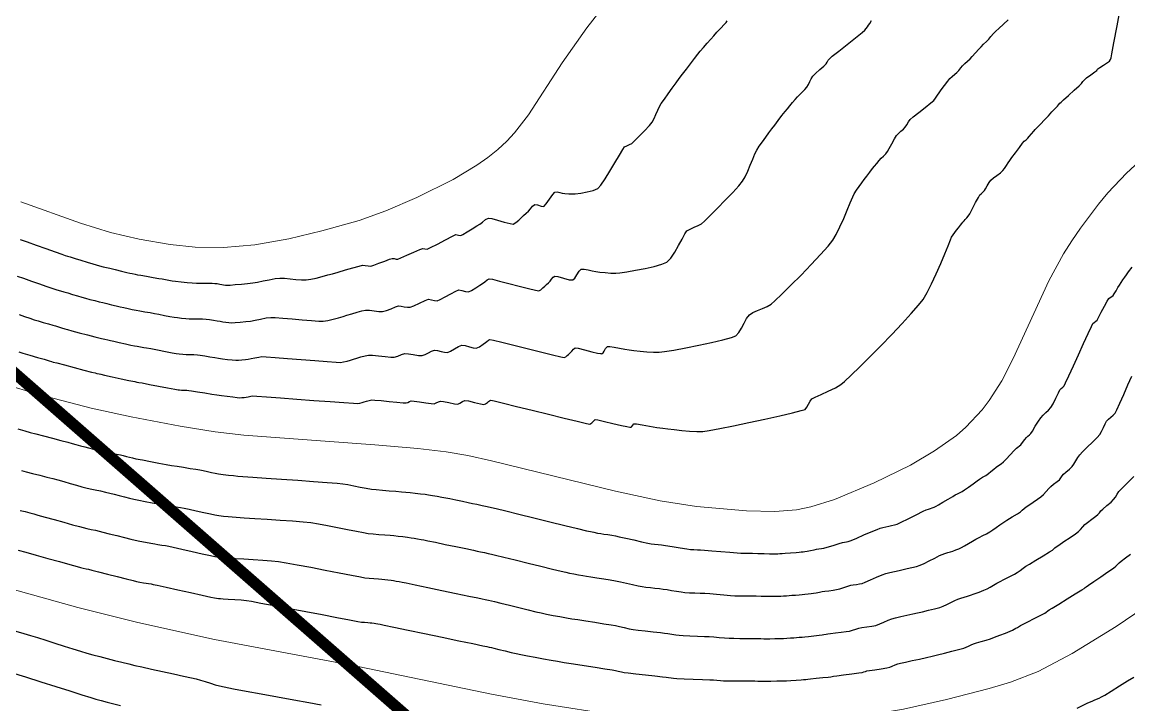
# Model space of a CAD drawing. Extents: x 27 to 849, y 0 to 853.
# Drawn here: x 661 to 757.8, y 587.2 to 647 of the extents above; entities that cross this region are included whole.
import ezdxf

# ---------------------------------------------------------------- set-up
doc = ezdxf.new("R2010")
doc.units = 0
doc.header["$LTSCALE"] = 2
for name, color, linetype in [('ARQ - PORTAS E ESQUADRIAS 1-50', 2, 'Continuous'), ('Curva 1 m', 5, 'Continuous'), ('Curva Mestra', 1, 'Continuous')]:
    doc.layers.add(name, color=color, linetype=linetype)

msp = doc.modelspace()

# ---------------------------------------------------------------- linework, layer by layer
at = {"layer": 'ARQ - PORTAS E ESQUADRIAS 1-50', "const_width": 1}
msp.add_lwpolyline([(619.662, 64.962), (532.953, 53.734), (488.222, 57.382), (464.071, 66.688), (452.245, 74.702), (148.786, 382.232), (76.606, 469.903), (65.463, 493.563), (62.139, 582.817), (440.601, 808.535), (802.504, 491.862), (619.662, 64.962)], close=True, dxfattribs=at)
at = {"layer": 'Curva 1 m', "linetype": 'Continuous', "lineweight": -3}
for points, elevation in [([(660.672, 618.133), (661.027, 618.026), (661.634, 617.848), (662.313, 617.65), (662.886, 617.483), (663.172, 617.4), (663.338, 617.349), (663.527, 617.29), (663.693, 617.24), (664.003, 617.158), (664.675, 616.983), (665.526, 616.761), (666.377, 616.54), (667.047, 616.367), (667.356, 616.287), (667.516, 616.248), (667.7, 616.204), (667.861, 616.166), (668.189, 616.094), (668.858, 615.946), (669.641, 615.773), (670.312, 615.626), (670.643, 615.555), (670.814, 615.525), (671.01, 615.493), (671.181, 615.464), (671.476, 615.409), (672.107, 615.289), (672.904, 615.137), (673.699, 614.986), (674.323, 614.868), (674.608, 614.816), (674.748, 614.798), (674.909, 614.781), (675.051, 614.77), (675.202, 614.766), (675.383, 614.766), (675.542, 614.76), (675.796, 614.722), (676.311, 614.637), (676.944, 614.533), (677.555, 614.433), (678.003, 614.364), (678.401, 614.31), (678.896, 614.246), (679.391, 614.184), (679.793, 614.138), (680.007, 614.119), (680.182, 614.126), (680.383, 614.145), (680.558, 614.167), (680.741, 614.201), (680.96, 614.247), (681.152, 614.274), (681.503, 614.253), (682.355, 614.192), (683.564, 614.103), (684.988, 613.996), (686.483, 613.884), (687.906, 613.778), (689.114, 613.689), (689.965, 613.629), (690.315, 613.609), (690.5, 613.641), (690.709, 613.696), (690.892, 613.746), (691.09, 613.808), (691.332, 613.884), (691.546, 613.931), (691.821, 613.916), (692.375, 613.866), (693.065, 613.799), (693.751, 613.732), (694.292, 613.682), (694.546, 613.667), (694.695, 613.714), (694.863, 613.787), (695.011, 613.833), (695.254, 613.811), (695.727, 613.748), (696.279, 613.672), (696.758, 613.612), (697.011, 613.594), (697.186, 613.66), (697.38, 613.763), (697.554, 613.827), (697.828, 613.79), (698.299, 613.693), (698.775, 613.598), (699.065, 613.566), (699.268, 613.656), (699.493, 613.798), (699.696, 613.885), (700.012, 613.835), (700.544, 613.706), (701.065, 613.576), (701.349, 613.525), (701.501, 613.594), (701.666, 613.705), (701.764, 613.776), (701.859, 613.849), (701.956, 613.91), (702.262, 613.839), (703.062, 613.645), (704.213, 613.363), (705.576, 613.029), (707.009, 612.676), (708.372, 612.342), (709.523, 612.06), (710.321, 611.866), (710.626, 611.795), (710.717, 611.859), (710.802, 611.935), (710.882, 612.006), (710.958, 612.078), (711.026, 612.158), (711.097, 612.226), (711.333, 612.176), (711.903, 612.044), (712.642, 611.872), (713.386, 611.701), (713.874, 611.594), (714.122, 611.545), (714.211, 611.532), (714.229, 611.533), (714.254, 611.548), (714.302, 611.608), (714.374, 611.73), (714.472, 611.846), (714.703, 611.826), (715.205, 611.745), (715.846, 611.635), (716.491, 611.527), (717.007, 611.452), (717.438, 611.399), (718.011, 611.328), (718.665, 611.255), (719.34, 611.194), (719.974, 611.159), (720.507, 611.164), (721.05, 611.242), (721.983, 611.416), (723.188, 611.66), (724.545, 611.948), (725.936, 612.252), (727.241, 612.546), (728.341, 612.804), (729.118, 612.998), (729.452, 613.102), (729.607, 613.282), (729.75, 613.543), (729.89, 613.811), (730.038, 614.009), (730.324, 614.169), (730.848, 614.405), (731.483, 614.688), (732.102, 614.986), (732.577, 615.267), (732.9, 615.548), (733.469, 616.086), (734.226, 616.825), (735.111, 617.706), (736.063, 618.67), (737.025, 619.661), (737.935, 620.619), (738.735, 621.487), (739.365, 622.206), (739.765, 622.718), (740.123, 623.317), (740.516, 624.091), (740.92, 624.964), (741.31, 625.859), (741.664, 626.702), (741.957, 627.417), (742.166, 627.927), (742.265, 628.157), (742.396, 628.359), (742.557, 628.582), (742.7, 628.774), (742.855, 628.978), (743.032, 629.206), (743.159, 629.365), (743.253, 629.477), (743.361, 629.604), (743.452, 629.707), (743.592, 629.849), (743.726, 629.996), (743.848, 630.214), (744.088, 630.663), (744.37, 631.191), (744.616, 631.646), (744.749, 631.875), (744.868, 631.994), (745.016, 632.119), (745.137, 632.236), (745.237, 632.395), (745.385, 632.656), (745.551, 632.935), (745.707, 633.153), (745.922, 633.343), (746.225, 633.57), (746.529, 633.796), (746.747, 633.984), (746.898, 634.178), (747.058, 634.42), (747.212, 634.667), (747.35, 634.875), (747.54, 635.132), (747.849, 635.546), (748.192, 635.999), (748.479, 636.375), (748.623, 636.558), (748.774, 636.688), (748.926, 636.817), (749.047, 636.958), (749.249, 637.202), (749.452, 637.447), (749.578, 637.595), (749.681, 637.694), (749.803, 637.803), (749.908, 637.901), (750.066, 638.07), (750.374, 638.403), (750.732, 638.791), (751.04, 639.126), (751.199, 639.298), (751.306, 639.406), (751.429, 639.528), (751.533, 639.635), (751.63, 639.746), (751.74, 639.873), (751.839, 639.982), (752.051, 640.176), (752.485, 640.567), (752.992, 641.023), (753.424, 641.412), (753.63, 641.603), (753.752, 641.772), (753.877, 641.937), (754.077, 642.093), (754.443, 642.361), (754.798, 642.619), (754.964, 642.742), (755.011, 642.82), (755.057, 642.898), (755.219, 643.001), (755.561, 643.216), (755.909, 643.438), (756.089, 643.564), (756.163, 643.702), (756.218, 643.853), (756.284, 644.203), (756.464, 645.166), (756.741, 646.654), (757.099, 648.58)], 46), ([(660.54, 624.766), (661.098, 624.566), (661.785, 624.321), (662.478, 624.074), (663.052, 623.871), (663.38, 623.758), (663.668, 623.669), (664.004, 623.572), (664.341, 623.475), (664.63, 623.391), (664.956, 623.291), (665.379, 623.159), (665.819, 623.023), (666.193, 622.912), (666.506, 622.827), (666.902, 622.722), (667.326, 622.613), (667.719, 622.512), (668.024, 622.436), (668.379, 622.349), (668.795, 622.249), (669.204, 622.152), (669.54, 622.074), (669.861, 622), (670.235, 621.916), (670.609, 621.834), (670.931, 621.768), (671.28, 621.706), (671.716, 621.634), (672.163, 621.561), (672.543, 621.497), (672.942, 621.421), (673.429, 621.325), (673.901, 621.234), (674.257, 621.173), (674.563, 621.132), (674.92, 621.092), (675.277, 621.057), (675.585, 621.033), (675.919, 621.024), (676.331, 621.022), (676.739, 621.018), (677.058, 621.004), (677.352, 620.966), (677.697, 620.908), (678.031, 620.849), (678.289, 620.806), (678.52, 620.772), (678.789, 620.733), (679.059, 620.699), (679.291, 620.684), (679.6, 620.696), (680.054, 620.732), (680.539, 620.78), (680.944, 620.828), (681.341, 620.9), (681.821, 621.002), (682.309, 621.098), (682.728, 621.15), (683.108, 621.138), (683.764, 621.089), (684.585, 621.018), (685.461, 620.941), (686.281, 620.872), (686.934, 620.826), (687.31, 620.818), (687.712, 620.881), (688.178, 620.993), (688.641, 621.119), (689.04, 621.229), (689.382, 621.328), (689.816, 621.464), (690.274, 621.606), (690.692, 621.722), (691.003, 621.782), (691.35, 621.77), (691.757, 621.712), (692.163, 621.656), (692.503, 621.651), (692.846, 621.745), (693.247, 621.906), (693.624, 622.064), (693.898, 622.147), (694.128, 622.135), (694.399, 622.084), (694.67, 622.034), (694.898, 622.027), (695.233, 622.149), (695.736, 622.383), (696.226, 622.613), (696.527, 622.727), (696.766, 622.697), (697.044, 622.623), (697.282, 622.597), (697.532, 622.705), (697.971, 622.938), (698.474, 623.213), (698.917, 623.446), (699.177, 623.553), (699.438, 623.511), (699.744, 623.41), (700.003, 623.373), (700.262, 623.491), (700.644, 623.724), (701.017, 623.969), (701.248, 624.125), (701.43, 624.268), (701.636, 624.432), (701.825, 624.528), (702.11, 624.478), (702.73, 624.326), (703.552, 624.114), (704.441, 623.882), (705.261, 623.671), (705.879, 623.52), (706.16, 623.471), (706.338, 623.57), (706.528, 623.739), (706.687, 623.889), (706.84, 624.024), (707.012, 624.181), (707.156, 624.319), (707.285, 624.476), (707.43, 624.656), (707.573, 624.764), (707.839, 624.715), (708.312, 624.573), (708.807, 624.439), (709.139, 624.418), (709.323, 624.589), (709.502, 624.884), (709.682, 625.181), (709.868, 625.357), (710.125, 625.375), (710.469, 625.312), (710.83, 625.222), (711.135, 625.16), (711.487, 625.117), (711.964, 625.062), (712.465, 625.021), (712.885, 625.016), (713.244, 625.056), (713.859, 625.142), (714.633, 625.268), (715.467, 625.423), (716.265, 625.6), (716.928, 625.79), (717.358, 625.985), (717.697, 626.328), (718.045, 626.839), (718.381, 627.425), (718.686, 627.994), (718.938, 628.452), (719.116, 628.706), (719.387, 628.876), (719.74, 629.029), (720.099, 629.178), (720.386, 629.335), (720.656, 629.577), (721.152, 630.056), (721.787, 630.689), (722.474, 631.391), (723.126, 632.076), (723.657, 632.661), (723.98, 633.06), (724.206, 633.451), (724.435, 633.938), (724.659, 634.469), (724.871, 634.988), (725.064, 635.443), (725.23, 635.78), (725.447, 636.126), (725.716, 636.518), (726.007, 636.921), (726.29, 637.303), (726.534, 637.63), (726.792, 637.972), (727.106, 638.382), (727.43, 638.797), (727.714, 639.158), (727.91, 639.404), (728.113, 639.648), (728.354, 639.931), (728.593, 640.207), (728.789, 640.428), (728.984, 640.631), (729.218, 640.865), (729.443, 641.097), (729.612, 641.296), (729.738, 641.508), (729.865, 641.768), (729.994, 642.027), (730.124, 642.236), (730.365, 642.483), (730.736, 642.819), (731.092, 643.135), (731.288, 643.319), (731.381, 643.463), (731.477, 643.636), (731.573, 643.777), (731.83, 643.991), (732.402, 644.448), (733.131, 645.025), (733.861, 645.602), (734.433, 646.058), (734.691, 646.271), (734.793, 646.407), (734.899, 646.573), (734.993, 646.717), (735.1, 646.869), (735.27, 647.105)], 48), ([(660.699, 621.413), (661.19, 621.236), (661.657, 621.071), (662.026, 620.945), (662.385, 620.835), (662.82, 620.707), (663.264, 620.579), (663.647, 620.469), (663.901, 620.395), (664.142, 620.321), (664.422, 620.234), (664.701, 620.148), (664.943, 620.076), (665.31, 619.978), (665.953, 619.81), (666.687, 619.619), (667.328, 619.454), (667.69, 619.361), (667.923, 619.304), (668.195, 619.239), (668.467, 619.174), (668.701, 619.12), (668.994, 619.054), (669.47, 618.948), (670.008, 618.829), (670.487, 618.724), (670.787, 618.661), (671.035, 618.617), (671.324, 618.569), (671.614, 618.522), (671.862, 618.48), (672.216, 618.414), (672.823, 618.297), (673.508, 618.166), (674.102, 618.053), (674.432, 617.994), (674.714, 617.958), (675.035, 617.925), (675.318, 617.902), (675.62, 617.895), (675.982, 617.894), (676.3, 617.882), (676.554, 617.848), (676.947, 617.784), (677.398, 617.707), (677.825, 617.636), (678.146, 617.585), (678.508, 617.533), (678.937, 617.474), (679.346, 617.424), (679.649, 617.401), (679.904, 617.408), (680.2, 617.433), (680.497, 617.465), (680.751, 617.497), (681.015, 617.545), (681.336, 617.613), (681.661, 617.677), (681.94, 617.712), (682.314, 617.695), (683.105, 617.638), (684.173, 617.555), (685.379, 617.46), (686.585, 617.365), (687.652, 617.283), (688.441, 617.228), (688.812, 617.213), (689.081, 617.256), (689.391, 617.33), (689.7, 617.414), (689.966, 617.487), (690.249, 617.574), (690.602, 617.689), (690.964, 617.796), (691.275, 617.856), (691.621, 617.846), (692.147, 617.792), (692.725, 617.724), (693.227, 617.67), (693.525, 617.659), (693.823, 617.753), (694.157, 617.898), (694.455, 617.99), (694.754, 617.968), (695.187, 617.894), (695.629, 617.824), (695.955, 617.81), (696.21, 617.897), (696.501, 618.047), (696.79, 618.196), (697.04, 618.277), (697.3, 618.255), (697.608, 618.176), (697.916, 618.099), (698.173, 618.082), (698.447, 618.194), (698.794, 618.401), (699.146, 618.608), (699.436, 618.719), (699.73, 618.688), (700.086, 618.584), (700.426, 618.48), (700.676, 618.449), (700.973, 618.581), (701.297, 618.799), (701.506, 618.95), (701.627, 619.046), (701.764, 619.155), (701.89, 619.219), (702.198, 619.156), (702.939, 618.977), (703.969, 618.72), (705.144, 618.425), (706.319, 618.13), (707.349, 617.874), (708.088, 617.695), (708.393, 617.633), (708.512, 617.699), (708.639, 617.812), (708.745, 617.912), (708.904, 618.054), (709.057, 618.199), (709.191, 618.365), (709.335, 618.495), (709.598, 618.446), (710.152, 618.307), (710.81, 618.14), (711.285, 618.029), (711.547, 617.98), (711.655, 617.971), (711.684, 617.975), (711.717, 617.993), (711.783, 618.057), (711.879, 618.203), (712.006, 618.423), (712.17, 618.602), (712.384, 618.603), (712.766, 618.544), (713.231, 618.456), (713.694, 618.367), (714.071, 618.306), (714.473, 618.256), (715.015, 618.191), (715.619, 618.129), (716.206, 618.09), (716.696, 618.09), (717.165, 618.154), (717.975, 618.294), (719.008, 618.491), (720.146, 618.721), (721.273, 618.963), (722.269, 619.195), (723.019, 619.396), (723.405, 619.544), (723.656, 619.814), (723.889, 620.208), (724.115, 620.649), (724.341, 621.058), (724.577, 621.358), (724.889, 621.564), (725.294, 621.752), (725.734, 621.931), (726.149, 622.112), (726.481, 622.301), (726.815, 622.596), (727.42, 623.176), (728.209, 623.957), (729.096, 624.854), (729.993, 625.78), (730.813, 626.651), (731.468, 627.383), (731.873, 627.889), (732.175, 628.404), (732.5, 629.063), (732.827, 629.794), (733.135, 630.524), (733.405, 631.179), (733.616, 631.685), (733.748, 631.969), (733.934, 632.263), (734.168, 632.595), (734.409, 632.923), (734.617, 633.202), (734.839, 633.496), (735.108, 633.844), (735.36, 634.166), (735.534, 634.384), (735.722, 634.609), (735.939, 634.861), (736.12, 635.067), (736.298, 635.249), (736.503, 635.455), (736.669, 635.646), (736.817, 635.907), (737.035, 636.332), (737.262, 636.766), (737.436, 637.056), (737.611, 637.238), (737.838, 637.437), (738.058, 637.626), (738.213, 637.778), (738.352, 637.994), (738.497, 638.253), (738.64, 638.465), (738.897, 638.684), (739.391, 639.074), (739.965, 639.521), (740.461, 639.91), (740.719, 640.128), (740.872, 640.331), (741.03, 640.58), (741.171, 640.796), (741.353, 641.045), (741.641, 641.435), (741.933, 641.82), (742.126, 642.058), (742.316, 642.229), (742.543, 642.413), (742.731, 642.577), (742.89, 642.759), (743.063, 642.976), (743.22, 643.16), (743.416, 643.347), (743.665, 643.571), (743.881, 643.773), (744.079, 643.982), (744.363, 644.292), (744.648, 644.604), (744.849, 644.82), (745.063, 645.037), (745.308, 645.281), (745.516, 645.495), (745.711, 645.716), (745.93, 645.971), (746.128, 646.188), (746.39, 646.429), (746.809, 646.801), (747.223, 647.17)], 47), ([(660.81, 627.963), (661.405, 627.752), (662.198, 627.469), (663.058, 627.163), (663.855, 626.88), (664.457, 626.667), (664.735, 626.57), (664.933, 626.51), (665.16, 626.445), (665.36, 626.387), (665.617, 626.308), (666.095, 626.16), (666.653, 625.988), (667.149, 625.836), (667.443, 625.748), (667.734, 625.67), (668.066, 625.584), (668.359, 625.51), (668.645, 625.44), (669.122, 625.326), (669.659, 625.198), (670.122, 625.088), (670.38, 625.027), (670.601, 624.977), (670.853, 624.921), (671.075, 624.874), (671.349, 624.827), (671.846, 624.743), (672.423, 624.647), (672.931, 624.563), (673.224, 624.513), (673.497, 624.46), (673.808, 624.399), (674.081, 624.351), (674.388, 624.312), (674.875, 624.256), (675.408, 624.202), (675.852, 624.165), (676.222, 624.151), (676.701, 624.143), (677.19, 624.138), (677.594, 624.133), (677.817, 624.126), (678.02, 624.098), (678.25, 624.058), (678.432, 624.027), (678.591, 624.004), (678.773, 623.979), (678.933, 623.966), (679.157, 623.978), (679.599, 624.01), (680.148, 624.056), (680.697, 624.108), (681.138, 624.159), (681.551, 624.23), (682.053, 624.334), (682.585, 624.446), (683.092, 624.539), (683.516, 624.588), (683.929, 624.579), (684.411, 624.53), (684.915, 624.469), (685.395, 624.424), (685.807, 624.422), (686.219, 624.482), (686.703, 624.59), (687.211, 624.722), (687.697, 624.857), (688.113, 624.97), (688.602, 625.106), (689.243, 625.293), (689.901, 625.486), (690.443, 625.64), (690.732, 625.708), (690.97, 625.694), (691.245, 625.653), (691.482, 625.642), (691.737, 625.719), (692.183, 625.882), (692.687, 626.072), (693.117, 626.232), (693.341, 626.304), (693.5, 626.291), (693.684, 626.254), (693.841, 626.244), (694.107, 626.347), (694.633, 626.577), (695.243, 626.849), (695.762, 627.078), (696.013, 627.177), (696.202, 627.144), (696.39, 627.112), (696.68, 627.249), (697.291, 627.563), (698.01, 627.937), (698.623, 628.251), (698.917, 628.387), (699.124, 628.34), (699.33, 628.297), (699.522, 628.395), (699.899, 628.618), (700.345, 628.893), (700.748, 629.145), (700.991, 629.3), (701.233, 629.49), (701.507, 629.709), (701.759, 629.837), (702.051, 629.794), (702.559, 629.656), (703.138, 629.487), (703.643, 629.35), (703.927, 629.308), (704.164, 629.441), (704.418, 629.666), (704.63, 629.866), (704.834, 630.046), (705.062, 630.256), (705.254, 630.44), (705.428, 630.649), (705.622, 630.889), (705.811, 631.033), (706.055, 630.999), (706.355, 630.89), (706.594, 630.86), (706.798, 631.074), (707.092, 631.489), (707.38, 631.903), (707.565, 632.113), (707.753, 632.116), (707.99, 632.061), (708.199, 632.014), (708.45, 631.983), (708.782, 631.95), (709.074, 631.942), (709.351, 631.968), (709.828, 632.027), (710.39, 632.122), (710.922, 632.255), (711.31, 632.427), (711.579, 632.722), (711.954, 633.265), (712.385, 633.951), (712.821, 634.677), (713.212, 635.338), (713.507, 635.832), (713.656, 636.055), (713.847, 636.166), (714.089, 636.266), (714.29, 636.369), (714.513, 636.574), (714.924, 636.979), (715.402, 637.467), (715.83, 637.924), (716.087, 638.232), (716.251, 638.533), (716.409, 638.904), (716.562, 639.28), (716.712, 639.592), (716.877, 639.849), (717.146, 640.242), (717.478, 640.714), (717.833, 641.21), (718.171, 641.677), (718.451, 642.058), (718.73, 642.43), (719.07, 642.874), (719.432, 643.342), (719.781, 643.787), (720.077, 644.163), (720.286, 644.423), (720.556, 644.748), (720.878, 645.126), (721.197, 645.494), (721.457, 645.788), (721.737, 646.086), (722.082, 646.443), (722.388, 646.761), (722.555, 646.946), (722.639, 647.094)], 49), ([(660.606, 611.39), (661.194, 611.219), (661.68, 611.081), (662.156, 610.953), (662.841, 610.775), (663.617, 610.574), (664.37, 610.38), (664.983, 610.222), (665.342, 610.128), (665.677, 610.035), (666.065, 609.925), (666.453, 609.815), (666.788, 609.727), (667.199, 609.632), (667.854, 609.489), (668.582, 609.331), (669.211, 609.195), (669.57, 609.115), (669.813, 609.054), (670.094, 608.98), (670.375, 608.907), (670.617, 608.849), (670.923, 608.787), (671.485, 608.679), (672.191, 608.544), (672.928, 608.406), (673.583, 608.284), (674.044, 608.201), (674.517, 608.122), (675.09, 608.032), (675.672, 607.941), (676.174, 607.862), (676.505, 607.805), (676.816, 607.739), (677.176, 607.655), (677.536, 607.572), (677.847, 607.509), (678.142, 607.465), (678.553, 607.411), (679.018, 607.355), (679.471, 607.303), (679.85, 607.263), (680.283, 607.23), (681.145, 607.168), (682.314, 607.087), (683.669, 606.993), (685.091, 606.894), (686.457, 606.798), (687.646, 606.711), (688.539, 606.642), (689.013, 606.598), (689.469, 606.525), (689.995, 606.421), (690.545, 606.308), (691.072, 606.204), (691.527, 606.128), (691.946, 606.08), (692.486, 606.031), (693.08, 605.982), (693.662, 605.937), (694.166, 605.897), (694.527, 605.864), (694.901, 605.824), (695.345, 605.773), (695.802, 605.719), (696.215, 605.668), (696.527, 605.626), (696.877, 605.571), (697.283, 605.502), (697.689, 605.43), (698.038, 605.365), (698.392, 605.294), (698.905, 605.187), (699.474, 605.067), (699.996, 604.956), (700.369, 604.877), (700.751, 604.795), (701.196, 604.699), (701.64, 604.602), (702.021, 604.517), (702.426, 604.419), (703.265, 604.215), (704.411, 603.935), (705.739, 603.61), (707.122, 603.271), (708.435, 602.95), (709.552, 602.678), (710.346, 602.484), (710.692, 602.402), (710.978, 602.345), (711.306, 602.284), (711.594, 602.234), (711.846, 602.194), (712.191, 602.143), (712.554, 602.087), (712.86, 602.035), (713.191, 601.964), (713.767, 601.836), (714.461, 601.679), (715.146, 601.525), (715.699, 601.402), (715.991, 601.341), (716.281, 601.304), (716.614, 601.27), (716.905, 601.238), (717.24, 601.187), (717.835, 601.092), (718.517, 600.983), (719.111, 600.891), (719.44, 600.844), (719.719, 600.828), (720.038, 600.818), (720.318, 600.807), (720.644, 600.782), (721.285, 600.728), (722.081, 600.662), (722.874, 600.595), (723.506, 600.543), (723.818, 600.52), (724.057, 600.515), (724.329, 600.514), (724.568, 600.513), (724.84, 600.507), (725.32, 600.494), (725.864, 600.479), (726.328, 600.467), (726.568, 600.462), (726.734, 600.464), (726.923, 600.468), (727.068, 600.472), (727.255, 600.484), (727.443, 600.497), (727.701, 600.517), (728.18, 600.555), (728.666, 600.593), (728.943, 600.616), (729.102, 600.631), (729.284, 600.65), (729.443, 600.67), (729.633, 600.706), (729.936, 600.765), (730.244, 600.827), (730.453, 600.866), (730.653, 600.891), (730.88, 600.917), (731.078, 600.948), (731.387, 601.039), (731.917, 601.205), (732.44, 601.37), (732.731, 601.458), (732.89, 601.484), (733.073, 601.508), (733.231, 601.539), (733.468, 601.634), (733.966, 601.843), (734.597, 602.112), (735.234, 602.382), (735.748, 602.598), (736.013, 602.704), (736.25, 602.764), (736.523, 602.821), (736.763, 602.872), (737.003, 602.928), (737.277, 602.995), (737.512, 603.067), (737.841, 603.221), (738.461, 603.53), (739.171, 603.886), (739.768, 604.186), (740.051, 604.325), (740.235, 604.381), (740.421, 604.434), (740.562, 604.484), (740.744, 604.553), (740.903, 604.621), (741.111, 604.738), (741.505, 604.97), (741.965, 605.241), (742.368, 605.479), (742.592, 605.61), (742.784, 605.709), (743.003, 605.82), (743.192, 605.923), (743.39, 606.059), (743.738, 606.307), (744.139, 606.595), (744.498, 606.853), (744.719, 607.007), (744.965, 607.158), (745.249, 607.326), (745.488, 607.48), (745.706, 607.661), (745.947, 607.877), (746.151, 608.052), (746.358, 608.194), (746.599, 608.35), (746.801, 608.498), (747.032, 608.733), (747.394, 609.123), (747.744, 609.505), (747.94, 609.711), (748.06, 609.805), (748.202, 609.906), (748.319, 610.003), (748.467, 610.189), (748.664, 610.46), (748.813, 610.651), (748.931, 610.756), (749.073, 610.871), (749.188, 610.979), (749.333, 611.203), (749.583, 611.617), (749.856, 612.061), (750.068, 612.373), (750.264, 612.583), (750.51, 612.813), (750.753, 613.044), (750.943, 613.258), (751.137, 613.597), (751.383, 614.092), (751.608, 614.557), (751.74, 614.808), (751.856, 614.923), (752.001, 615.045), (752.115, 615.161), (752.242, 615.422), (752.528, 616.043), (752.92, 616.904), (753.366, 617.884), (753.811, 618.864), (754.203, 619.724), (754.489, 620.342), (754.615, 620.601), (754.729, 620.704), (754.874, 620.81), (754.99, 620.912), (755.12, 621.136), (755.362, 621.59), (755.642, 622.119), (755.884, 622.57), (756.013, 622.791), (756.127, 622.882), (756.272, 622.974), (756.388, 623.064), (756.49, 623.211), (756.646, 623.465), (756.815, 623.748), (756.958, 623.98), (757.095, 624.188), (757.256, 624.429), (757.419, 624.668), (757.562, 624.872), (757.75, 625.128), (758.057, 625.542)], 44), ([(660.916, 607.758), (661.324, 607.649), (661.89, 607.503), (662.525, 607.339), (663.145, 607.179), (663.663, 607.043), (664.093, 606.925), (664.615, 606.778), (665.176, 606.62), (665.722, 606.466), (666.199, 606.334), (666.555, 606.24), (666.931, 606.153), (667.368, 606.057), (667.827, 605.96), (668.265, 605.866), (668.641, 605.782), (669.018, 605.688), (669.456, 605.574), (669.915, 605.453), (670.355, 605.34), (670.735, 605.25), (671.171, 605.16), (671.741, 605.05), (672.351, 604.936), (672.904, 604.835), (673.306, 604.764), (673.639, 604.709), (674.026, 604.649), (674.432, 604.587), (674.819, 604.525), (675.151, 604.467), (675.58, 604.376), (676.192, 604.238), (676.859, 604.086), (677.449, 603.954), (677.834, 603.875), (678.179, 603.823), (678.583, 603.772), (678.988, 603.726), (679.336, 603.691), (679.692, 603.665), (680.39, 603.621), (681.331, 603.562), (682.417, 603.492), (683.547, 603.416), (684.622, 603.338), (685.542, 603.262), (686.209, 603.192), (686.881, 603.089), (687.691, 602.943), (688.566, 602.774), (689.432, 602.6), (690.215, 602.442), (690.841, 602.319), (691.236, 602.251), (691.661, 602.203), (692.17, 602.158), (692.693, 602.117), (693.156, 602.082), (693.486, 602.053), (693.847, 602.014), (694.273, 601.965), (694.681, 601.915), (694.986, 601.874), (695.249, 601.833), (695.554, 601.781), (695.858, 601.727), (696.119, 601.679), (696.455, 601.61), (697.117, 601.472), (697.977, 601.292), (698.903, 601.098), (699.766, 600.916), (700.436, 600.775), (700.782, 600.702), (701.069, 600.641), (701.402, 600.569), (701.735, 600.496), (702.021, 600.432), (702.376, 600.346), (703.109, 600.167), (704.098, 599.924), (705.217, 599.649), (706.344, 599.373), (707.353, 599.126), (708.121, 598.94), (708.524, 598.846), (708.849, 598.779), (709.227, 598.707), (709.623, 598.635), (710.002, 598.567), (710.328, 598.511), (710.716, 598.449), (711.246, 598.369), (711.835, 598.28), (712.401, 598.191), (712.86, 598.112), (713.299, 598.019), (713.819, 597.9), (714.354, 597.775), (714.839, 597.665), (715.208, 597.592), (715.537, 597.546), (715.92, 597.503), (716.322, 597.463), (716.706, 597.424), (717.036, 597.386), (717.376, 597.334), (717.782, 597.267), (718.207, 597.195), (718.608, 597.132), (718.938, 597.09), (719.342, 597.063), (719.815, 597.047), (720.287, 597.034), (720.693, 597.017), (721.107, 596.985), (721.704, 596.933), (722.356, 596.876), (722.937, 596.827), (723.318, 596.801), (723.664, 596.792), (724.068, 596.79), (724.471, 596.79), (724.818, 596.788), (725.183, 596.779), (725.618, 596.766), (726.027, 596.755), (726.318, 596.75), (726.558, 596.751), (726.843, 596.756), (727.115, 596.763), (727.318, 596.77), (727.557, 596.783), (727.829, 596.802), (728.068, 596.82), (728.29, 596.836), (728.605, 596.861), (728.933, 596.887), (729.193, 596.909), (729.433, 596.932), (729.717, 596.961), (729.988, 596.991), (730.193, 597.017), (730.435, 597.062), (730.709, 597.118), (730.951, 597.164), (731.186, 597.194), (731.529, 597.232), (731.896, 597.278), (732.201, 597.329), (732.495, 597.41), (732.845, 597.524), (733.182, 597.636), (733.44, 597.711), (733.671, 597.752), (733.942, 597.788), (734.212, 597.825), (734.44, 597.873), (734.719, 597.98), (735.174, 598.177), (735.698, 598.407), (736.185, 598.615), (736.527, 598.747), (736.869, 598.838), (737.273, 598.926), (737.679, 599.008), (738.027, 599.084), (738.375, 599.165), (738.781, 599.261), (739.185, 599.365), (739.525, 599.473), (739.853, 599.619), (740.307, 599.845), (740.787, 600.093), (741.195, 600.303), (741.429, 600.416), (741.663, 600.491), (741.934, 600.565), (742.17, 600.635), (742.368, 600.705), (742.632, 600.802), (742.906, 600.909), (743.133, 601.009), (743.391, 601.15), (743.741, 601.359), (744.104, 601.578), (744.4, 601.75), (744.678, 601.895), (745.004, 602.058), (745.328, 602.224), (745.6, 602.376), (745.865, 602.553), (746.171, 602.776), (746.478, 603.002), (746.745, 603.189), (747.097, 603.41), (747.578, 603.701), (748.027, 603.973), (748.283, 604.135), (748.444, 604.268), (748.622, 604.428), (748.781, 604.564), (749.007, 604.718), (749.388, 604.969), (749.791, 605.24), (750.08, 605.456), (750.293, 605.665), (750.53, 605.927), (750.756, 606.181), (750.934, 606.365), (751.189, 606.567), (751.488, 606.785), (751.693, 606.949), (751.815, 607.1), (751.943, 607.282), (752.063, 607.435), (752.269, 607.613), (752.568, 607.859), (752.814, 608.092), (752.961, 608.303), (753.132, 608.593), (753.309, 608.894), (753.474, 609.137), (753.715, 609.393), (754.12, 609.791), (754.579, 610.237), (754.984, 610.64), (755.224, 610.907), (755.38, 611.175), (755.538, 611.511), (755.688, 611.835), (755.822, 612.069), (755.986, 612.24), (756.199, 612.421), (756.411, 612.603), (756.572, 612.775), (756.717, 613.06), (756.985, 613.645), (757.327, 614.41), (757.694, 615.234), (758.035, 615.997)], 43), ([(660.802, 604.264), (661.226, 604.155), (661.639, 604.049), (661.984, 603.958), (662.358, 603.855), (662.993, 603.678), (663.78, 603.458), (664.613, 603.225), (665.386, 603.01), (665.991, 602.843), (666.321, 602.754), (666.642, 602.68), (667.016, 602.6), (667.391, 602.52), (667.712, 602.448), (668.042, 602.366), (668.59, 602.225), (669.251, 602.054), (669.919, 601.883), (670.489, 601.739), (670.853, 601.651), (671.266, 601.566), (671.757, 601.473), (672.225, 601.387), (672.567, 601.327), (672.851, 601.28), (673.182, 601.23), (673.513, 601.178), (673.797, 601.129), (674.19, 601.045), (674.926, 600.881), (675.832, 600.678), (676.732, 600.477), (677.453, 600.318), (677.821, 600.241), (678.051, 600.206), (678.32, 600.172), (678.59, 600.142), (678.822, 600.118), (679.097, 600.099), (679.636, 600.068), (680.356, 600.025), (681.176, 599.974), (682.013, 599.915), (682.783, 599.852), (683.404, 599.785), (684.06, 599.682), (685.038, 599.506), (686.218, 599.284), (687.48, 599.041), (688.705, 598.803), (689.77, 598.595), (690.557, 598.444), (690.946, 598.374), (691.31, 598.334), (691.745, 598.298), (692.155, 598.267), (692.446, 598.242), (692.686, 598.216), (692.97, 598.183), (693.242, 598.15), (693.446, 598.123), (693.687, 598.084), (693.961, 598.037), (694.201, 597.992), (694.55, 597.92), (695.347, 597.754), (696.444, 597.525), (697.691, 597.263), (698.938, 597.002), (700.038, 596.771), (700.84, 596.602), (701.195, 596.527), (701.459, 596.471), (701.759, 596.406), (702.021, 596.347), (702.293, 596.281), (702.851, 596.143), (703.594, 595.958), (704.419, 595.755), (705.222, 595.558), (705.902, 595.394), (706.357, 595.29), (706.844, 595.19), (707.411, 595.082), (708.004, 594.973), (708.573, 594.872), (709.063, 594.787), (709.566, 594.705), (710.275, 594.594), (711.075, 594.471), (711.849, 594.352), (712.483, 594.252), (712.86, 594.189), (713.222, 594.111), (713.642, 594.012), (714.062, 593.915), (714.425, 593.842), (714.84, 593.787), (715.475, 593.716), (716.177, 593.641), (716.793, 593.576), (717.168, 593.533), (717.461, 593.488), (717.801, 593.43), (718.141, 593.375), (718.435, 593.336), (718.794, 593.315), (719.374, 593.291), (720.037, 593.268), (720.647, 593.245), (721.068, 593.226), (721.473, 593.194), (721.943, 593.151), (722.413, 593.109), (722.818, 593.082), (723.206, 593.072), (723.735, 593.067), (724.295, 593.065), (724.776, 593.064), (725.068, 593.062), (725.299, 593.056), (725.568, 593.048), (725.837, 593.04), (726.068, 593.037), (726.372, 593.039), (726.805, 593.047), (727.244, 593.057), (727.568, 593.067), (727.842, 593.083), (728.168, 593.104), (728.475, 593.126), (728.693, 593.142), (728.932, 593.16), (729.204, 593.181), (729.443, 593.202), (729.742, 593.232), (730.217, 593.283), (730.679, 593.333), (730.943, 593.364), (731.104, 593.394), (731.287, 593.432), (731.448, 593.462), (731.674, 593.492), (732.102, 593.545), (732.605, 593.608), (733.055, 593.668), (733.323, 593.71), (733.587, 593.786), (733.885, 593.886), (734.149, 593.965), (734.424, 594.009), (734.839, 594.065), (735.285, 594.131), (735.649, 594.207), (735.975, 594.328), (736.346, 594.494), (736.716, 594.663), (737.04, 594.79), (737.364, 594.875), (737.825, 594.979), (738.35, 595.091), (738.864, 595.2), (739.29, 595.296), (739.72, 595.4), (740.238, 595.526), (740.767, 595.658), (741.227, 595.781), (741.538, 595.878), (741.845, 596.016), (742.198, 596.2), (742.538, 596.38), (742.808, 596.508), (743.061, 596.592), (743.361, 596.676), (743.662, 596.758), (743.919, 596.836), (744.235, 596.949), (744.663, 597.111), (745.081, 597.275), (745.364, 597.396), (745.636, 597.546), (745.94, 597.731), (746.209, 597.891), (746.463, 598.024), (746.88, 598.238), (747.349, 598.479), (747.762, 598.694), (748.008, 598.829), (748.254, 598.997), (748.529, 599.199), (748.772, 599.372), (749.082, 599.565), (749.647, 599.91), (750.286, 600.3), (750.823, 600.629), (751.079, 600.789), (751.186, 600.878), (751.304, 600.985), (751.41, 601.076), (751.632, 601.228), (752.088, 601.536), (752.627, 601.901), (753.101, 602.226), (753.359, 602.413), (753.544, 602.601), (753.745, 602.828), (753.928, 603.02), (754.165, 603.209), (754.531, 603.485), (754.88, 603.748), (755.067, 603.896), (755.191, 604.057), (755.314, 604.22), (755.501, 604.384), (755.852, 604.68), (756.215, 604.992), (756.441, 605.204), (756.587, 605.42), (756.737, 605.681), (756.88, 605.901), (757.112, 606.145), (757.591, 606.624), (758.193, 607.223)], 42), ([(660.616, 600.787), (661.286, 600.601), (662.193, 600.348), (663.219, 600.063), (664.241, 599.779), (665.141, 599.529), (665.796, 599.348), (666.088, 599.268), (666.309, 599.218), (666.562, 599.164), (666.783, 599.115), (667.062, 599.045), (667.655, 598.894), (668.438, 598.694), (669.286, 598.478), (670.074, 598.277), (670.677, 598.124), (670.971, 598.052), (671.257, 597.994), (671.583, 597.933), (671.828, 597.89), (672.024, 597.858), (672.247, 597.824), (672.443, 597.791), (672.784, 597.717), (673.555, 597.546), (674.581, 597.319), (675.692, 597.072), (676.715, 596.846), (677.477, 596.678), (677.808, 596.606), (677.966, 596.583), (678.149, 596.562), (678.308, 596.545), (678.54, 596.53), (678.998, 596.503), (679.57, 596.467), (680.141, 596.425), (680.599, 596.379), (681.023, 596.308), (681.859, 596.155), (683.001, 595.943), (684.343, 595.69), (685.78, 595.419), (687.204, 595.149), (688.51, 594.901), (689.591, 594.696), (690.342, 594.554), (690.655, 594.497), (690.908, 594.471), (691.195, 594.448), (691.405, 594.431), (691.572, 594.413), (691.76, 594.39), (691.905, 594.371), (692.094, 594.341), (692.283, 594.306), (692.625, 594.235), (693.487, 594.055), (694.721, 593.797), (696.177, 593.492), (697.707, 593.171), (699.164, 592.865), (700.399, 592.607), (701.263, 592.425), (701.608, 592.353), (701.815, 592.308), (702.021, 592.263), (702.233, 592.21), (702.665, 592.102), (703.207, 591.967), (703.751, 591.835), (704.189, 591.734), (704.591, 591.653), (705.169, 591.542), (705.85, 591.414), (706.563, 591.283), (707.236, 591.162), (707.797, 591.064), (708.37, 590.969), (709.185, 590.84), (710.128, 590.693), (711.082, 590.544), (711.933, 590.412), (712.564, 590.314), (712.86, 590.266), (713.109, 590.211), (713.393, 590.144), (713.642, 590.092), (713.975, 590.051), (714.646, 589.975), (715.486, 589.882), (716.322, 589.79), (716.984, 589.717), (717.299, 589.681), (717.501, 589.649), (717.73, 589.61), (717.932, 589.582), (718.235, 589.567), (718.866, 589.54), (719.664, 589.508), (720.467, 589.476), (721.114, 589.45), (721.443, 589.435), (721.722, 589.412), (722.039, 589.383), (722.318, 589.363), (722.612, 589.358), (723.17, 589.352), (723.855, 589.347), (724.533, 589.342), (725.066, 589.339), (725.318, 589.337), (725.477, 589.333), (725.659, 589.327), (725.818, 589.324), (726.039, 589.327), (726.464, 589.333), (726.979, 589.343), (727.469, 589.354), (727.818, 589.365), (728.207, 589.387), (728.68, 589.419), (729.098, 589.449), (729.318, 589.465), (729.505, 589.479), (729.693, 589.495), (729.934, 589.52), (730.425, 589.573), (730.995, 589.634), (731.474, 589.687), (731.693, 589.711), (731.819, 589.736), (731.945, 589.76), (732.215, 589.796), (732.816, 589.873), (733.532, 589.966), (734.147, 590.048), (734.445, 590.091), (734.578, 590.129), (734.727, 590.179), (734.859, 590.218), (735.091, 590.257), (735.556, 590.328), (736.104, 590.412), (736.588, 590.49), (736.859, 590.542), (737.082, 590.628), (737.332, 590.743), (737.554, 590.833), (737.787, 590.891), (738.24, 590.992), (738.827, 591.121), (739.465, 591.261), (740.069, 591.395), (740.554, 591.508), (741.04, 591.628), (741.646, 591.78), (742.285, 591.944), (742.873, 592.097), (743.324, 592.218), (743.552, 592.284), (743.755, 592.38), (743.983, 592.502), (744.186, 592.599), (744.437, 592.678), (744.847, 592.794), (745.297, 592.922), (745.668, 593.036), (746.006, 593.16), (746.48, 593.34), (746.978, 593.534), (747.387, 593.697), (747.595, 593.784), (747.731, 593.859), (747.883, 593.951), (748.017, 594.031), (748.3, 594.179), (748.88, 594.48), (749.559, 594.832), (750.137, 595.134), (750.417, 595.283), (750.54, 595.367), (750.677, 595.467), (750.798, 595.554), (751.06, 595.716), (751.635, 596.069), (752.363, 596.516), (753.086, 596.959), (753.643, 597.301), (753.874, 597.444), (753.957, 597.515), (754.04, 597.587), (754.237, 597.723), (754.708, 598.044), (755.319, 598.461), (755.934, 598.882), (756.418, 599.215), (756.638, 599.371), (756.781, 599.522), (756.922, 599.674), (757.11, 599.822), (757.486, 600.111), (757.92, 600.442)], 41), ([(660.414, 593.689), (661.116, 593.492), (661.69, 593.327), (662.324, 593.133), (663.058, 592.901), (663.846, 592.648), (664.644, 592.391), (665.406, 592.147), (666.087, 591.934), (666.64, 591.769), (667.162, 591.625), (667.758, 591.467), (668.4, 591.302), (669.058, 591.137), (669.701, 590.978), (670.301, 590.832), (670.827, 590.706), (671.448, 590.564), (672.285, 590.38), (673.236, 590.173), (674.203, 589.964), (675.084, 589.773), (675.781, 589.618), (676.192, 589.521), (676.562, 589.415), (676.988, 589.281), (677.433, 589.138), (677.86, 589.006), (678.231, 588.904), (678.635, 588.821), (679.448, 588.666), (680.567, 588.457), (681.888, 588.212), (683.309, 587.95), (684.725, 587.689), (686.034, 587.447), (687.133, 587.244)], 39), ([(660.014, 590.093), (661.268, 589.696), (662.596, 589.275), (663.913, 588.857), (665.138, 588.469), (666.187, 588.138), (666.978, 587.892), (667.425, 587.756), (667.888, 587.629), (668.422, 587.489), (668.992, 587.344), (669.563, 587.202)], 38), ([(753.246, 586.952), (753.824, 587.255), (754.123, 587.408), (754.321, 587.492), (754.549, 587.582), (754.748, 587.662), (754.95, 587.746), (755.181, 587.846), (755.38, 587.941), (755.66, 588.108), (756.235, 588.46), (756.954, 588.904), (757.665, 589.343), (758.216, 589.684)], 39)]:
    msp.add_lwpolyline(points, dxfattribs=dict(at, elevation=elevation))
at = {"layer": 'Curva Mestra', "lineweight": 0}
for points, elevation in [([(660.852, 631.242), (666.089, 629.382), (668.693, 628.584), (671.219, 627.981), (673.905, 627.529), (676.12, 627.297), (678.575, 627.248), (681.331, 627.489), (684.304, 628.026), (687.187, 628.711), (690.46, 629.634), (692.785, 630.461), (695.499, 631.627), (698.657, 633.221), (700.733, 634.474), (701.694, 635.146), (702.572, 635.843), (703.353, 636.561), (704.048, 637.302), (705.263, 638.868), (708.195, 643.403), (710.367, 646.486), (712.661, 649.442)], 50), ([(659.318, 615.321), (662.443, 614.404), (667.021, 613.213), (670.499, 612.448), (674.783, 611.638), (677.86, 611.143), (680.364, 610.836), (691.818, 610.005), (695.568, 609.675), (698.068, 609.377), (699.956, 609.051), (702.021, 608.601), (712.86, 605.957), (716.774, 605.091), (719.943, 604.598), (724.318, 604.238), (726.818, 604.175), (728.693, 604.323), (729.956, 604.567), (732.021, 605.204), (735.499, 606.661), (738.672, 608.233), (740.784, 609.47), (742.692, 610.825), (743.522, 611.54), (744.945, 613.057), (745.562, 613.866), (746.661, 615.609), (747.658, 617.546), (750.783, 624.346), (752.062, 626.695), (752.774, 627.84), (753.529, 628.954), (755.12, 631.057), (755.935, 632.03), (757.549, 633.776), (759.788, 635.802)], 45), ([(658.626, 597.788), (665.854, 595.782), (671.089, 594.453), (677.794, 592.972), (690.364, 590.62), (702.021, 588.178), (706.531, 587.34), (712.86, 586.343), (717.43, 585.828), (721.818, 585.644), (725.568, 585.611), (728.068, 585.662), (729.943, 585.787), (732.443, 586.058), (735.568, 586.472), (738.068, 586.876), (741.818, 587.72), (745.565, 588.69), (747.417, 589.237), (749.825, 590.171), (752.825, 591.736), (756.669, 594.099), (759.917, 596.328)], 40)]:
    msp.add_lwpolyline(points, dxfattribs=dict(at, elevation=elevation)).dxf.unprotected_set("ltscale", 0)

doc.saveas('drawing.dxf')
